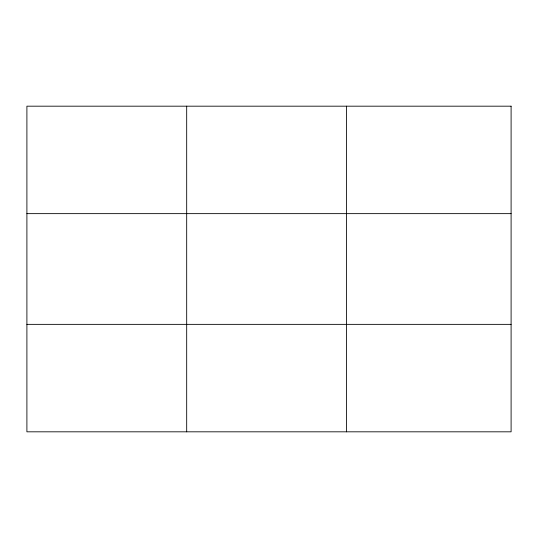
<?xml version="1.0" encoding="UTF-8"?>
<svg xmlns="http://www.w3.org/2000/svg" width="538" height="538" viewBox="0 0 538 538"><rect width="100%" height="100%" fill="white"/><g stroke="black" fill="none" stroke-linecap="round" stroke-linejoin="round"><path stroke-width="0.81" d="M186.686 106.181L186.686 431.819M346.472 106.181L346.472 431.819M26.9 213.64L511.1 213.64M26.9 324.36L511.1 324.36M511.1 106.181L511.1 431.819L26.9 431.819L26.9 106.181L511.1 106.181"/></g></svg>
